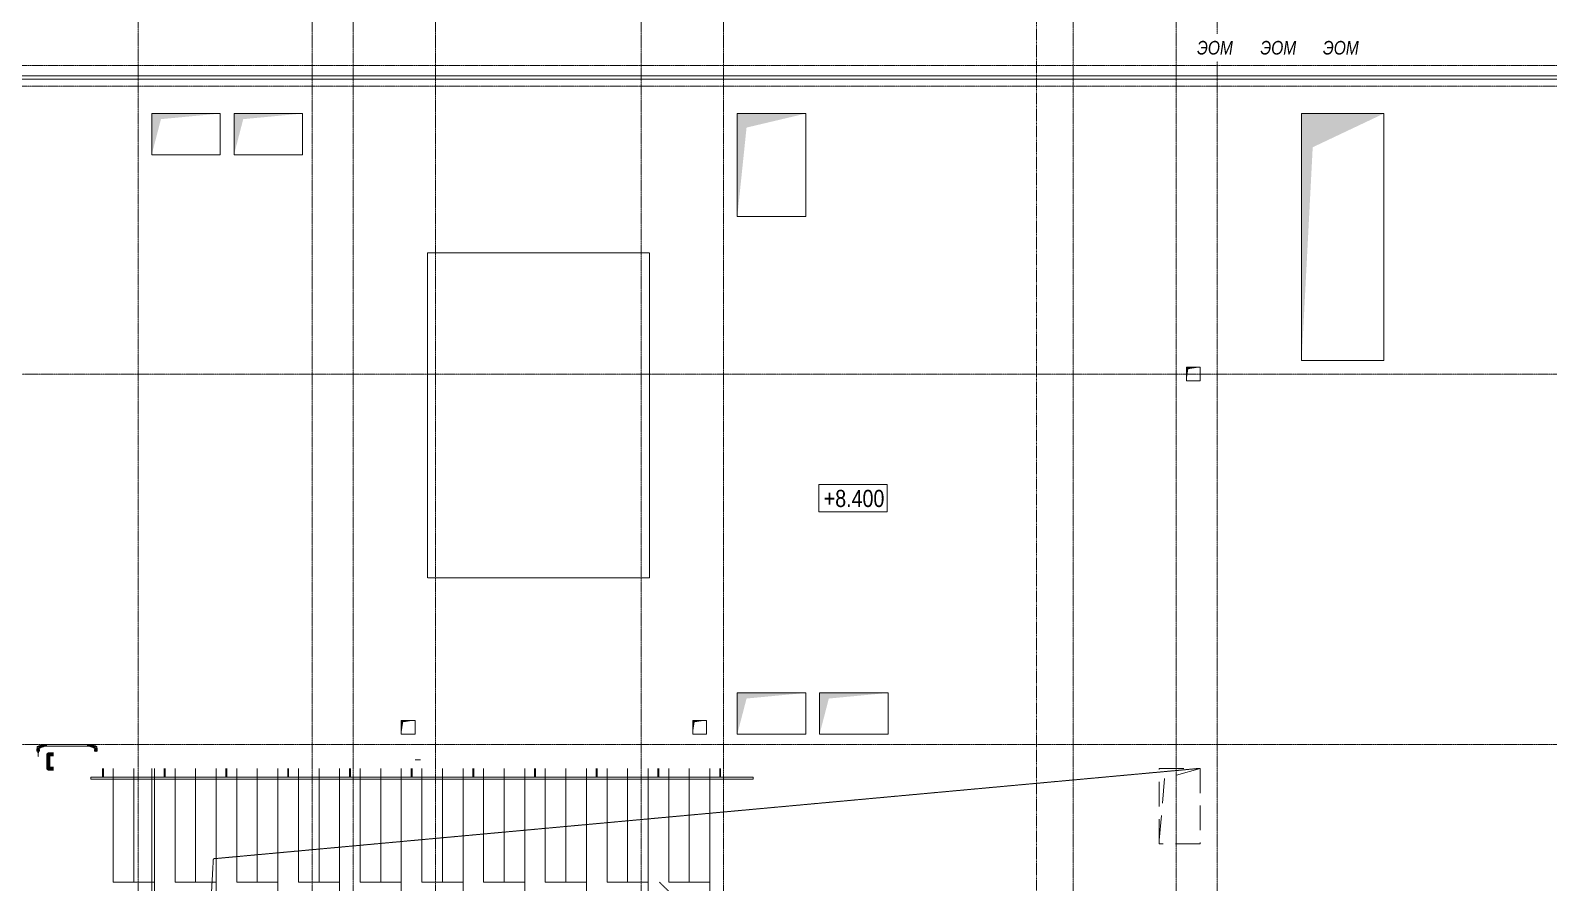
# Model space of a CAD drawing. Header units: millimetres. Extents: x -231292 to 573618, y -153144 to 564035.
# Drawn here: x -173385 to -151243, y 244078 to 256508 of the extents above; entities that cross this region are included whole.
import ezdxf
from ezdxf.enums import TextEntityAlignment as Align

# ---------------------------------------------------------------- set-up
doc = ezdxf.new("R2010")
doc.units = ezdxf.units.MM
for name, pattern in [('CENTER2', [28.575, 19.05, -3.175, 3.175, -3.175]), ('CENTERLINE', [30, 12, -1.5, 3, -1.5, 12]), ('DASHED', [19.05, 12.7, -6.35]), ('HIDDEN', [9.525, 6.35, -3.175])]:
    doc.linetypes.add(name, pattern=pattern)
doc.layers.get('0').update_dxf_attribs({"color": 250})
for name, color, linetype, lineweight in [('АР_Двери_внутренние_антипаника', 250, 'Continuous', 0), ('АР_Кровля_разуклонка', 250, 'Continuous', 9), ('АР_Мебель', 250, 'Continuous', 5), ('АР_Отметка', 7, 'Continuous', 13), ('АР_Разрезы марка', 250, 'Continuous', 13), ('АР_Стены ЖБ', 250, 'Continuous', 35), ('АР_Тонкая', 250, 'Continuous', 5), ('ВК_Шахты', 5, 'Continuous', 9), ('ДШ_КР', 130, 'Continuous', 35), ('КМ_Фахверки', 250, 'Continuous', 80), ('ЛК_Открытая', 250, 'Continuous', 5), ('ОВ_Классы', 250, 'Continuous', 0), ('ОВ_Шахты', 250, 'Continuous', 5), ('ОВ_Шахты_блок 4.1', 250, 'Continuous', 5), ('РД_Ограждения', 250, 'Continuous', 5), ('РД_Оси_100', 250, 'Continuous', 0), ('ЭОМ_отверстия', 250, 'Continuous', 5)]:
    doc.layers.add(name, color=color, linetype=linetype, lineweight=lineweight)
doc.styles.add('Arial_Narrow_08', font='ARIALN.TTF', dxfattribs={"width": 0.8})
doc.styles.add('ISOCPEUR_I_4', font='isocpeui.ttf', dxfattribs={"width": 0.9, "height": 350})
doc.styles.add('style1', font='ARIALN.TTF')

# ---------------------------------------------------------------- blocks, each defined once
blk = doc.blocks.new('СОШ_2200_АР_ОСИ_М100_28.05.24')
at = {"layer": 'РД_Оси_100', "linetype": 'CENTER2'}
for p, q in [((49960, -6155), (49960, 139938.679)), ((63600, -6155), (63600, 139938.679)), ((65100, -6155), (65100, 139938.679)), ((-5954.958, 96300), (119910, 96300)), ((-5954.958, 90900), (119910, 90900))]:
    blk.add_line(p, q, dxfattribs=at)
for points in [[(52500, 139938.679), (52500, -5755), (52358.276, -6155)], [(53100, 139938.679), (53100, -5755), (52949.266, -6155)], [(54300, 139938.679), (54300, -6155)], [(57300, 139938.679), (57300, -6155)], [(58500, 139938.679), (58500, -6155)], [(65700, -6155), (65700, 139938.679)], [(119910, 100950), (119410, 100800), (-5454.958, 100800), (-5954.958, 100950)], [(119910, 100350), (119410, 100500), (-5454.958, 100500), (-5954.958, 100350)]]:
    blk.add_lwpolyline(points, dxfattribs=at)
blk = doc.blocks.new('Отметка_план')
at = {"color": 7}
blk.add_lwpolyline([(0, 0), (10, 0), (10, 4), (0, 4)], close=True, dxfattribs=at)
at = {"style": 'Arial_Narrow_08', "width": 0.8}
blk.add_attdef('OTMG', text='', height=2.5, dxfattribs=at).set_placement((9.06, 0.7), align=Align.RIGHT)
blk = doc.blocks.new('otv')
at = {"linetype": 'Continuous'}
blk.add_lwpolyline([(0, -1), (0, 0), (1, 0), (1, -1)], close=True, dxfattribs=at)
blk.add_solid([(0, -1), (0, 0), (0.1346, -0.1366), (1, 0)], dxfattribs=at)
blk = doc.blocks.new('otv пунктир')
at = {"linetype": 'HIDDEN', "ltscale": 0.07}
blk.add_lwpolyline([(0, 0), (0, 1), (1, 1), (1, 0)], close=True, dxfattribs=at)
blk.add_lwpolyline([(0, 1), (0.135, 0.137), (1, 0)], dxfattribs=at)
blk = doc.blocks.new('Ф_пеноблок 200')
at = {"layer": 'КМ_Фахверки'}
blk.add_lwpolyline([(0, -75), (0, 0), (200, 0), (200, -75)], dxfattribs=at)
blk = doc.blocks.new('UUNEW01NEW00')
at = {"layer": 'АР_Двери_внутренние_антипаника', "color": 1, "linetype": 'Continuous'}
for p, q in [((-9, 0), (-14, -2)), ((-9, 19), (-8, 20)), ((-9, 19), (-9, 19)), ((-9, 19), (-9, 19)), ((-9, 19), (-9, 19)), ((-9, 19), (-9, 19)), ((-9, 19), (-9, 18)), ((-9, 18), (-8, 18)), ((-9, 1), (-9, 1)), ((-9, 1), (-9, 1)), ((-9, 1), (-9, 1)), ((-9, 1), (-9, 0)), ((-9, 1), (-9, 1)), ((-9, 1), (-9, 1)), ((-9, 1), (-9, 1)), ((-9, 1), (-9, 0)), ((-8, 1), (-9, 1)), ((-9, 1), (-9, 1)), ((-9, 0), (-9, 0)), ((-9, 0), (-9, 0)), ((-8, 20), (-8, 20)), ((-8, 20), (-7, 20)), ((-8, 18), (-8, 16)), ((-8, 18), (-8, 18)), ((-8, 18), (-8, 18)), ((-7, 18), (-8, 18)), ((-8, 18), (-8, 18)), ((-8, 16), (-8, 14)), ((-8, 14), (-8, 12)), ((-8, 12), (-8, 10)), ((-8, 10), (-8, 8)), ((-8, 8), (-8, 6)), ((-8, 6), (-8, 5)), ((-8, 5), (-8, 3)), ((-8, 3), (-7, 2)), ((-8, 1), (-8, 2)), ((-8, 1), (-8, 0)), ((-8, 0), (-8, 1)), ((-8, 1), (-8, 1)), ((-8, 0), (-8, 0)), ((-8, 0), (-8, 0)), ((-8, 0), (-8, 0)), ((-8, 0), (-7, 0)), ((-7, 0), (-8, 0)), ((-8, 0), (-8, 0)), ((-7, 24), (-7, 20)), ((-7, 20), (7, 20)), ((-7, 20), (-7, 18)), ((-7, 20), (-7, 20)), ((7, 18), (-7, 18)), ((-7, 18), (-7, 18)), ((-7, 18), (-7, 18)), ((-7, 18), (-7, 18)), ((-7, 18), (-7, 18)), ((-7, 2), (-7, 0)), ((-7, 0), (7, 0)), ((-7, 0), (7, 0)), ((-3, 16), (-5, 16)), ((-5, 16), (-4, 15)), ((-3, 16), (-5, 16)), ((-5, 16), (-5, 16)), ((-3, 15), (-4, 16)), ((-4, 16), (-3, 15)), ((-3, 15), (-4, 15)), ((-3, 15), (-4, 15)), ((-3, 15), (-4, 15)), ((-4, 15), (-4, 14)), ((-4, 15), (-4, 15)), ((-4, 15), (-3, 15)), ((-4, 14), (-3, 14)), ((-2, 16), (-3, 16)), ((-2, 16), (-3, 16)), ((-3, 15), (-2, 15)), ((-3, 15), (-3, 15)), ((-3, 14), (-3, 15)), ((-3, 15), (-3, 15)), ((-3, 15), (-3, 15)), ((-3, 15), (-3, 15)), ((-3, 15), (-3, 15)), ((-3, 15), (-3, 15)), ((-3, 14), (-3, 15)), ((-3, 15), (-3, 15)), ((-3, 15), (-3, 15)), ((-3, 15), (-3, 15)), ((-3, 15), (-3, 15)), ((-3, 15), (-3, 15)), ((-3, 15), (-3, 15)), ((-3, 15), (-3, 15)), ((-3, 14), (-3, 14)), ((-3, 14), (-3, 14)), ((-3, 14), (-3, 14)), ((-3, 14), (-3, 14)), ((-3, 14), (-3, 14)), ((-3, 14), (-3, 14)), ((-3, 14), (-3, 14)), ((-3, 14), (-3, 14)), ((-3, 14), (-3, 14)), ((-3, 14), (-3, 14)), ((-3, 14), (-3, 14)), ((-3, 14), (-3, 14)), ((-3, 14), (-3, 14)), ((-3, 14), (-3, 14)), ((-3, 14), (-3, 14)), ((-3, 14), (-3, 14)), ((-3, 14), (-3, 14)), ((-3, 14), (-3, 14)), ((-3, 14), (-3, 14)), ((-3, 14), (-3, 14)), ((-3, 14), (-3, 14)), ((-3, 14), (-3, 14)), ((-3, 14), (-3, 14)), ((-3, 14), (-3, 14)), ((-3, 14), (-3, 14)), ((-3, 14), (-3, 14)), ((-3, 14), (-3, 14)), ((-3, 14), (-3, 14)), ((-3, 14), (-3, 14)), ((-3, 14), (-3, 14)), ((-3, 14), (-3, 14)), ((-3, 14), (-3, 14)), ((-3, 14), (-3, 14)), ((-3, 14), (-3, 14)), ((-3, 14), (-3, 14)), ((-3, 14), (-3, 14)), ((-3, 14), (-3, 14)), ((-3, 14), (-3, 14)), ((-3, 14), (-3, 14)), ((-3, 14), (-3, 14)), ((-3, 14), (-3, 14)), ((-3, 14), (-3, 14)), ((-3, 14), (-3, 14)), ((-3, 14), (-3, 14)), ((-3, 14), (-3, 14)), ((-3, 14), (-3, 14)), ((-3, 14), (-3, 14)), ((-3, 14), (-3, 14)), ((-1, 15), (-2, 16)), ((-1, 16), (-2, 16)), ((-2, 15), (-1, 15)), ((-2, 15), (-2, 15)), ((-2, 15), (-2, 15)), ((-2, 15), (-2, 15)), ((-2, 15), (-2, 15)), ((-2, 15), (-2, 15)), ((-2, 15), (-2, 14)), ((-1, 15), (-2, 15)), ((-2, 15), (-2, 15)), ((-2, 15), (-2, 15)), ((-2, 15), (-2, 15)), ((-2, 15), (-2, 15)), ((-2, 15), (-2, 15)), ((-2, 15), (-2, 15)), ((-2, 15), (-2, 15)), ((-2, 15), (-2, 14)), ((-2, 15), (-2, 15)), ((-1, 15), (-2, 15)), ((-2, 14), (-2, 14)), ((-2, 14), (-2, 14)), ((-2, 14), (-2, 14)), ((-2, 14), (-2, 14)), ((-2, 14), (-2, 14)), ((-2, 14), (-2, 14)), ((-2, 14), (-2, 14)), ((-2, 14), (-2, 14)), ((-2, 14), (-2, 14)), ((-2, 14), (-2, 14)), ((-2, 14), (-2, 14)), ((-2, 14), (-2, 14)), ((-2, 14), (-2, 14)), ((-2, 14), (-2, 14)), ((-2, 14), (-1, 14)), ((-2, 14), (-2, 14)), ((-2, 14), (-2, 14)), ((-2, 14), (-2, 14)), ((-2, 14), (-2, 14)), ((-2, 14), (-2, 14)), ((-2, 14), (-2, 14)), ((-2, 14), (-2, 14)), ((-2, 14), (-2, 14)), ((-2, 14), (-2, 14)), ((-2, 14), (-2, 14)), ((-2, 14), (-2, 14)), ((-2, 14), (-1, 14)), ((-2, 14), (-2, 14)), ((-2, 14), (-2, 14)), ((-2, 14), (-2, 14)), ((-2, 14), (-2, 14)), ((-2, 14), (-2, 14)), ((-2, 14), (-2, 14)), ((-2, 14), (-2, 14)), ((-2, 14), (-2, 14)), ((-2, 14), (-2, 14)), ((-2, 14), (-2, 14)), ((-2, 14), (-2, 14)), ((-2, 14), (-2, 14)), ((-2, 14), (-2, 14)), ((-2, 14), (-2, 14)), ((-2, 14), (-2, 14)), ((-2, 14), (-2, 14)), ((-1, 14), (-2, 14)), ((-2, 14), (-2, 14)), ((-2, 14), (-2, 14)), ((-2, 14), (-2, 14)), ((-2, 14), (-2, 14)), ((-2, 14), (-2, 14)), ((-2, 14), (-1, 14)), ((-2, 14), (-2, 14)), ((-2, 14), (-2, 14)), ((-2, 14), (-2, 14)), ((-2, 14), (-2, 14)), ((-2, 14), (-2, 14)), ((-2, 14), (-2, 14)), ((-2, 14), (-2, 14)), ((-2, 14), (-2, 14)), ((-2, 14), (-2, 14)), ((-2, 14), (-2, 14)), ((-1, 16), (-1, 15)), ((0, 16), (-1, 15)), ((-1, 15), (0, 16)), ((0, 16), (-1, 16)), ((0, 15), (-1, 15)), ((0, 15), (-1, 15)), ((-1, 14), (-1, 15)), ((-1, 15), (-1, 15)), ((-1, 15), (-1, 15)), ((-1, 15), (-1, 15)), ((-1, 15), (-1, 15)), ((-1, 15), (-1, 14)), ((-1, 14), (-1, 15)), ((-1, 15), (-1, 15)), ((-1, 15), (-1, 15)), ((-1, 15), (-1, 15)), ((-1, 15), (-1, 15)), ((-1, 15), (-1, 15)), ((-1, 15), (-1, 15)), ((-1, 14), (-1, 14)), ((-1, 14), (-1, 14)), ((-1, 14), (-1, 14)), ((-1, 14), (-1, 14)), ((-1, 14), (-1, 14)), ((-1, 14), (-1, 14)), ((-1, 14), (-1, 14)), ((-1, 14), (-1, 14)), ((-1, 14), (-1, 14)), ((-1, 14), (-1, 14)), ((-1, 14), (-1, 14)), ((-1, 14), (-1, 14)), ((-1, 14), (-1, 14)), ((-1, 14), (-1, 14)), ((-1, 14), (-1, 14)), ((-1, 14), (-1, 14)), ((-1, 14), (-1, 14)), ((-1, 14), (-1, 14)), ((-1, 14), (-1, 14)), ((-1, 14), (-1, 14)), ((-1, 14), (-1, 14)), ((-1, 14), (-1, 14)), ((-1, 14), (-1, 14)), ((-1, 14), (-1, 14)), ((-1, 14), (-1, 14)), ((-1, 14), (-1, 14)), ((-1, 14), (-1, 14)), ((-1, 14), (-1, 14)), ((-1, 14), (-1, 14)), ((-1, 14), (-1, 14)), ((-1, 14), (0, 14)), ((-1, 14), (-1, 14)), ((0, 16), (1, 15)), ((1, 15), (0, 16)), ((0, 16), (0, 16)), ((1, 16), (0, 16)), ((0, 15), (0, 15)), ((0, 14), (0, 15)), ((0, 15), (0, 15)), ((0, 15), (0, 15)), ((0, 15), (0, 15)), ((0, 15), (0, 15)), ((0, 14), (0, 15)), ((0, 15), (0, 15)), ((0, 15), (0, 15)), ((0, 15), (0, 15)), ((0, 15), (0, 15)), ((0, 15), (0, 15)), ((0, 15), (0, 15)), ((0, 15), (0, 15)), ((0, 14), (0, 14)), ((0, 14), (0, 14)), ((0, 14), (0, 14)), ((0, 14), (0, 14)), ((0, 14), (0, 14)), ((0, 14), (0, 14)), ((0, 14), (0, 14)), ((0, 14), (0, 14)), ((0, 14), (0, 14)), ((0, 14), (0, 14)), ((0, 14), (0, 14)), ((0, 14), (0, 14)), ((0, 14), (0, 14)), ((0, 14), (0, 14)), ((0, 14), (0, 14)), ((0, 14), (0, 14)), ((0, 14), (0, 14)), ((0, 14), (0, 14)), ((0, 14), (0, 14)), ((0, 14), (0, 14)), ((0, 14), (0, 14)), ((0, 14), (0, 14)), ((0, 14), (0, 14)), ((0, 14), (0, 14)), ((0, 14), (0, 14)), ((0, 14), (0, 14)), ((0, 14), (0, 14)), ((0, 14), (0, 14)), ((0, 14), (0, 14)), ((0, 14), (0, 14)), ((0, 14), (0, 14)), ((0, 14), (0, 14)), ((0, 14), (0, 14)), ((0, 14), (0, 14)), ((0, 14), (0, 14)), ((0, 14), (0, 14)), ((0, 14), (0, 14)), ((0, 14), (0, 14)), ((0, 14), (0, 14)), ((0, 14), (0, 14)), ((0, 14), (0, 14)), ((0, 14), (0, 14)), ((0, 14), (0, 14)), ((0, 14), (0, 14)), ((0, 14), (0, 14)), ((0, 14), (0, 14)), ((0, 14), (0, 14)), ((0, 14), (0, 14)), ((1, 16), (1, 15)), ((2, 16), (1, 15)), ((2, 16), (1, 16)), ((1, 15), (2, 15)), ((1, 15), (1, 15)), ((1, 15), (1, 15)), ((2, 14), (1, 15)), ((1, 15), (1, 15)), ((1, 15), (1, 14)), ((1, 15), (1, 15)), ((2, 14), (1, 15)), ((1, 14), (1, 14)), ((1, 14), (1, 14)), ((1, 14), (1, 14)), ((1, 14), (1, 14)), ((1, 14), (2, 14)), ((3, 16), (2, 16)), ((3, 16), (2, 16)), ((2, 15), (3, 15)), ((2, 15), (2, 14)), ((3, 15), (2, 15)), ((2, 15), (2, 15)), ((2, 15), (2, 14)), ((3, 15), (2, 15)), ((2, 14), (2, 14)), ((2, 14), (2, 14)), ((2, 14), (2, 14)), ((2, 14), (2, 14)), ((2, 14), (2, 14)), ((2, 14), (3, 14)), ((2, 14), (2, 14)), ((2, 14), (2, 14)), ((3, 15), (4, 16)), ((4, 16), (3, 15)), ((5, 16), (3, 16)), ((5, 16), (3, 16)), ((4, 15), (3, 15)), ((3, 14), (3, 15)), ((3, 15), (3, 15)), ((3, 15), (3, 14)), ((4, 15), (3, 15)), ((3, 15), (3, 15)), ((3, 15), (3, 15)), ((3, 15), (4, 15)), ((3, 15), (3, 14)), ((4, 15), (3, 15)), ((3, 14), (4, 14)), ((3, 14), (3, 14)), ((3, 14), (3, 14)), ((3, 14), (4, 14)), ((4, 14), (3, 14)), ((3, 14), (4, 14)), ((3, 14), (3, 14)), ((3, 14), (3, 14)), ((4, 15), (5, 16)), ((4, 14), (4, 15)), ((4, 15), (4, 15)), ((4, 14), (4, 15)), ((4, 14), (4, 14)), ((4, 14), (4, 14)), ((4, 14), (4, 14)), ((4, 14), (4, 14)), ((5, 16), (5, 16)), ((7, 20), (7, 24)), ((7, 20), (7, 18)), ((7, 20), (7, 20)), ((7, 20), (8, 20)), ((8, 18), (7, 18)), ((7, 18), (7, 18)), ((7, 18), (7, 18)), ((7, 18), (7, 18)), ((7, 0), (8, 2)), ((7, -9), (7, 0)), ((8, 0), (7, 0)), ((8, 20), (8, 20)), ((8, 20), (9, 19)), ((8, 16), (8, 18)), ((8, 18), (8, 18)), ((8, 18), (8, 18)), ((8, 18), (9, 18)), ((8, 18), (8, 18)), ((8, 14), (8, 16)), ((8, 12), (8, 14)), ((8, 10), (8, 12)), ((8, 8), (8, 10)), ((8, 6), (8, 8)), ((8, 4), (8, 6)), ((8, 2), (8, 4)), ((8, 1), (8, 1)), ((8, 1), (8, 0)), ((8, 0), (8, 0)), ((9, 19), (9, 19)), ((9, 19), (9, 19)), ((9, 18), (9, 19)), ((9, 19), (9, 19)), ((9, 19), (9, 19)), ((-52, -12), (-52, -20)), ((-52, -20), (-52, -25)), ((-52, -25), (-48, -25)), ((-48, -12), (-48, -20)), ((-48, -12), (-48, -12)), ((-48, -20), (-46, -20)), ((-46, -20), (-48, -20)), ((-48, -20), (-48, -25)), ((-46, -20), (-44, -19)), ((-44, -20), (-46, -20)), ((-43, -11), (-45, -12)), ((-44, -19), (-43, -18)), ((-43, -20), (-44, -20)), ((-42, -11), (-43, -11)), ((-43, -18), (-41, -18)), ((-41, -20), (-43, -20)), ((-39, -11), (-42, -11)), ((-41, -18), (-39, -17)), ((-38, -19), (-41, -20)), ((-37, -10), (-39, -11)), ((-39, -17), (-36, -16)), ((-35, -19), (-38, -19)), ((-34, -9), (-37, -10)), ((-36, -16), (-34, -15)), ((-32, -18), (-35, -19)), ((-31, -8), (-34, -9)), ((-34, -15), (-30, -13)), ((-29, -17), (-32, -18)), ((-27, -6), (-31, -8)), ((-30, -13), (-27, -12)), ((-25, -15), (-29, -17)), ((-23, -5), (-27, -6)), ((-27, -12), (-23, -11)), ((-21, -14), (-25, -15)), ((-19, -3), (-23, -5)), ((-23, -11), (-19, -10)), ((-17, -12), (-21, -14)), ((-14, -2), (-19, -3)), ((-19, -10), (-14, -8)), ((-13, -11), (-17, -12)), ((-14, -8), (-9, -7)), ((-8, -9), (-13, -11)), ((-9, -4), (-9, 0)), ((-9, -7), (-9, -4)), ((-9, -7), (-9, -7)), ((-9, -8), (-9, -7)), ((-9, -7), (-9, -7)), ((-9, -7), (-9, -7)), ((-9, -7), (-9, -7)), ((-9, -7), (-8, -7)), ((-8, -9), (-9, -8)), ((-8, 0), (-8, -1)), ((-8, -1), (-8, -1)), ((-8, -1), (-8, -1)), ((-8, -1), (-8, -1)), ((-8, -1), (-8, -2)), ((-8, -2), (-8, -1)), ((-8, -1), (-8, -1)), ((-8, -8), (-8, -7)), ((-8, -7), (-8, -7)), ((-7, -7), (-8, -7)), ((-8, -7), (-8, -7)), ((-8, -7), (-8, -7)), ((-8, -7), (-8, -7)), ((-8, -7), (-8, -7)), ((-8, -7), (-8, -7)), ((-8, -7), (-8, -7)), ((-8, -7), (-8, -7)), ((-8, -7), (-8, -7)), ((-8, -7), (-8, -7)), ((-7, -8), (-8, -8)), ((-8, -9), (-8, -9)), ((-7, -9), (-8, -9)), ((-7, 0), (-7, -2)), ((-7, -2), (-7, -3)), ((-7, -3), (-7, -5)), ((-7, -5), (-7, -6)), ((-7, -6), (-7, -7)), ((-7, -7), (-7, -7)), ((-7, -7), (-7, -7)), ((-7, -7), (-7, -8)), ((-7, -8), (6, -11)), ((-7, -8), (-7, -8)), ((-7, -8), (-7, -9)), ((-7, -8), (-7, -8)), ((-7, -8), (-7, -8)), ((-7, -8), (-7, -8)), ((-7, -8), (-7, -8)), ((-7, -8), (-7, -8)), ((-7, -8), (-7, -8)), ((-7, -8), (-7, -8)), ((-7, -8), (-7, -8)), ((-7, -8), (-7, -8)), ((-7, -8), (-7, -8)), ((-7, -8), (-7, -8)), ((-7, -8), (-7, -8)), ((-7, -8), (-7, -8)), ((-7, -8), (-7, -8)), ((-7, -8), (-7, -8)), ((-7, -8), (-7, -8)), ((-7, -8), (-7, -8)), ((-7, -8), (-7, -8)), ((-7, -9), (-7, -9)), ((6, -11), (6, -10)), ((6, -11), (6, -10)), ((6, -10), (7, -10)), ((6, -11), (6, -11)), ((6, -11), (6, -11)), ((7, -9), (7, -9)), ((7, -9), (7, -9)), ((7, -9), (8, -9)), ((7, -10), (7, -9)), ((8, 0), (8, 0))]:
    blk.add_line(p, q, dxfattribs=at)
at = {"layer": 'АР_Двери_внутренние_антипаника', "color": 40, "linetype": 'Continuous'}
for p, q in [((-9, 1), (-13, 0)), ((-9, 24), (9, 24)), ((-9, 19), (-9, 24)), ((-9, 18), (-9, 19)), ((-9, 17), (-9, 18)), ((-8, 2), (-9, 17)), ((-8, 2), (-9, 1)), ((8, 0), (8, -4)), ((9, 24), (9, 19)), ((-53, -19), (-53, -12)), ((-53, -25), (-53, -19)), ((-48, -12), (-52, -12)), ((-52, -25), (-48, -25)), ((-48, -12), (-46, -12)), ((-48, -25), (-45, -25)), ((-45, -12), (-46, -12)), ((-44, -12), (-45, -12)), ((-45, -25), (-44, -25)), ((-42, -11), (-44, -12)), ((-44, -25), (-44, -25)), ((-44, -25), (-43, -25)), ((-43, -25), (-42, -25)), ((-40, -10), (-42, -11)), ((-42, -25), (-42, -25)), ((-42, -25), (-41, -25)), ((-41, -25), (-39, -24)), ((-38, -10), (-40, -10)), ((-39, -24), (-38, -24)), ((-36, -9), (-38, -10)), ((-38, -24), (-36, -24)), ((-34, -8), (-36, -9)), ((-36, -24), (-35, -23)), ((-35, -23), (-34, -23)), ((-32, -7), (-34, -8)), ((-34, -23), (-33, -23)), ((-33, -23), (-32, -22)), ((-30, -7), (-32, -7)), ((-32, -22), (-30, -22)), ((-28, -6), (-30, -7)), ((-30, -22), (-28, -21)), ((-26, -5), (-28, -6)), ((-28, -21), (-26, -21)), ((-23, -4), (-26, -5)), ((-26, -21), (-23, -20)), ((-20, -3), (-23, -4)), ((-23, -20), (-20, -19)), ((-17, -1), (-20, -3)), ((-20, -19), (-18, -18)), ((-18, -18), (-15, -17)), ((-13, 0), (-17, -1)), ((-15, -17), (-12, -16)), ((-12, -16), (-8, -15)), ((-8, -15), (-4, -14)), ((-4, -14), (0, -13)), ((0, -13), (5, -11)), ((5, -11), (6, -11)), ((6, -10), (7, -10)), ((6, -11), (6, -10)), ((7, -10), (8, -9)), ((8, -4), (8, -9)), ((8, -9), (8, -9)), ((8, -9), (8, -9))]:
    blk.add_line(p, q, dxfattribs=at)
at = {"layer": 'АР_Двери_внутренние_антипаника', "color": 1, "linetype": 'CENTERLINE'}
blk.add_line((0, 4), (0, 26), dxfattribs=at)
at = {"layer": 'АР_Двери_внутренние_антипаника', "color": 1, "linetype": 'HIDDEN'}
for p, q in [((-60, -14), (-53, -14)), ((-60, -14), (-60, -23)), ((-60, -23), (-53, -23)), ((-54, -18), (-54, -14)), ((-54, -14), (-53, -14)), ((-54, -18), (-53, -18))]:
    blk.add_line(p, q, dxfattribs=at)
at = {"layer": 'АР_Двери_внутренние_антипаника', "color": 1, "linetype": 'Continuous'}
blk.add_arc((491, 29), 500, 183.3082, 184.1216, dxfattribs=at)
at = {"layer": 'АР_Двери_внутренние_антипаника', "color": 40, "linetype": 'Continuous'}
for centre, radius, start, end in [((-491, 28), 500, 356.9219, 359.0377), ((-52, -12), 0.5, 90, 180), ((-52, -25), 0.5, 180, 270)]:
    blk.add_arc(centre, radius, start, end, dxfattribs=at)
at = {"layer": 'АР_Двери_внутренние_антипаника', "color": 1, "linetype": 'Continuous'}
blk.add_point((0, 0), dxfattribs=at)
blk = doc.blocks.new('66NEW00')
at = {"layer": 'АР_Двери_внутренние_антипаника', "color": 40, "linetype": 'Continuous'}
for p, q in [((9, 0), (-9, 0)), ((-9, 0), (-9, -5)), ((9, -5), (9, 0)), ((-8, -23), (-8, -28)), ((-8, -28), (-8, -33)), ((-8, -33), (-8, -33)), ((-7, -34), (-8, -33)), ((-8, -33), (-8, -33)), ((-6, -34), (-7, -34)), ((-6, -35), (-6, -34)), ((-5, -35), (-6, -35)), ((0, -37), (-5, -35)), ((4, -38), (0, -37)), ((8, -39), (4, -38)), ((8, -22), (9, -7)), ((8, -22), (9, -23)), ((12, -40), (8, -39)), ((9, -6), (9, -5)), ((9, -7), (9, -6)), ((9, -23), (13, -24)), ((15, -41), (12, -40)), ((13, -24), (17, -25)), ((18, -42), (15, -41)), ((17, -25), (20, -27)), ((20, -43), (18, -42)), ((20, -27), (23, -28)), ((23, -44), (20, -43)), ((23, -28), (26, -29)), ((26, -45), (23, -44)), ((26, -29), (28, -30)), ((28, -45), (26, -45)), ((28, -30), (30, -31)), ((30, -46), (28, -45)), ((30, -31), (32, -31)), ((32, -46), (30, -46)), ((32, -31), (34, -32)), ((33, -47), (32, -46)), ((34, -47), (33, -47)), ((34, -32), (36, -33)), ((35, -47), (34, -47)), ((36, -48), (35, -47)), ((36, -33), (38, -34)), ((38, -48), (36, -48)), ((38, -34), (40, -34)), ((39, -48), (38, -48)), ((41, -49), (39, -48)), ((40, -34), (42, -35)), ((42, -49), (41, -49)), ((42, -35), (44, -36)), ((43, -49), (42, -49)), ((42, -49), (42, -49)), ((44, -49), (43, -49)), ((44, -36), (45, -36)), ((45, -49), (44, -49)), ((44, -49), (44, -49)), ((45, -36), (46, -36)), ((48, -49), (45, -49)), ((48, -36), (46, -36)), ((48, -36), (52, -36)), ((52, -49), (48, -49)), ((53, -43), (53, -36)), ((53, -49), (53, -43))]:
    blk.add_line(p, q, dxfattribs=at)
at = {"layer": 'АР_Двери_внутренние_антипаника', "color": 1, "linetype": 'Continuous'}
for p, q in [((-7, -4), (-7, 0)), ((7, 0), (7, -4)), ((-8, -4), (-9, -4)), ((-9, -4), (-9, -5)), ((-9, -5), (-9, -5)), ((-9, -6), (-9, -5)), ((-9, -5), (-9, -5)), ((-9, -5), (-9, -5)), ((-8, -6), (-9, -6)), ((-7, -4), (-8, -4)), ((-8, -4), (-8, -4)), ((-8, -8), (-8, -6)), ((-8, -6), (-8, -6)), ((-8, -6), (-8, -6)), ((-8, -6), (-8, -6)), ((-8, -6), (-7, -6)), ((-8, -10), (-8, -8)), ((-8, -12), (-8, -10)), ((-8, -14), (-8, -12)), ((-8, -16), (-8, -14)), ((-8, -18), (-8, -16)), ((-8, -20), (-8, -18)), ((-8, -22), (-8, -20)), ((-7, -24), (-8, -22)), ((-8, -23), (-8, -23)), ((-8, -23), (-8, -24)), ((-8, -24), (-8, -24)), ((-8, -24), (-7, -24)), ((-8, -24), (-8, -24)), ((-7, -33), (-8, -33)), ((7, -4), (-7, -4)), ((-7, -4), (-7, -6)), ((-7, -4), (-7, -4)), ((-7, -6), (7, -6)), ((-7, -6), (-7, -6)), ((-7, -6), (-7, -6)), ((-7, -6), (-7, -6)), ((7, -24), (-7, -24)), ((7, -24), (-7, -24)), ((-7, -33), (-7, -24)), ((-7, -33), (-7, -33)), ((-7, -33), (-7, -33)), ((-7, -34), (-7, -33)), ((-6, -34), (-7, -34)), ((7, -32), (-6, -35)), ((-6, -35), (-6, -34)), ((-6, -34), (-6, -34)), ((-6, -35), (-6, -34)), ((-6, -35), (-6, -35)), ((7, -4), (7, -6)), ((8, -4), (7, -4)), ((7, -4), (7, -4)), ((7, -6), (7, -6)), ((7, -6), (7, -6)), ((7, -6), (7, -6)), ((7, -6), (7, -6)), ((7, -6), (8, -6)), ((8, -21), (7, -22)), ((7, -22), (7, -24)), ((7, -24), (7, -26)), ((8, -24), (7, -24)), ((7, -24), (8, -24)), ((7, -26), (7, -27)), ((7, -27), (7, -29)), ((7, -29), (7, -30)), ((7, -30), (7, -31)), ((7, -31), (7, -31)), ((7, -31), (8, -31)), ((7, -31), (7, -31)), ((7, -31), (7, -32)), ((7, -32), (7, -32)), ((7, -32), (8, -32)), ((7, -32), (7, -33)), ((7, -32), (7, -32)), ((7, -32), (7, -32)), ((7, -32), (7, -32)), ((7, -32), (7, -32)), ((7, -32), (7, -32)), ((7, -32), (7, -32)), ((7, -32), (7, -32)), ((7, -32), (7, -32)), ((7, -32), (7, -32)), ((7, -32), (7, -32)), ((7, -32), (7, -32)), ((7, -32), (7, -32)), ((7, -32), (7, -32)), ((7, -32), (7, -32)), ((7, -32), (7, -32)), ((7, -32), (7, -32)), ((7, -32), (7, -32)), ((7, -32), (7, -32)), ((7, -33), (7, -33)), ((7, -33), (8, -33)), ((9, -4), (8, -4)), ((8, -4), (8, -4)), ((8, -6), (8, -8)), ((9, -6), (8, -6)), ((8, -6), (8, -6)), ((8, -6), (8, -6)), ((8, -6), (8, -6)), ((8, -8), (8, -10)), ((8, -10), (8, -12)), ((8, -12), (8, -14)), ((8, -14), (8, -16)), ((8, -16), (8, -18)), ((8, -18), (8, -19)), ((8, -19), (8, -21)), ((8, -23), (8, -22)), ((8, -23), (9, -23)), ((8, -23), (8, -24)), ((8, -24), (8, -23)), ((8, -23), (8, -23)), ((8, -24), (8, -24)), ((8, -24), (8, -25)), ((8, -24), (8, -24)), ((8, -24), (8, -24)), ((8, -24), (8, -24)), ((8, -25), (8, -25)), ((8, -25), (8, -25)), ((8, -25), (8, -25)), ((8, -25), (8, -25)), ((8, -25), (8, -25)), ((8, -25), (8, -25)), ((8, -32), (8, -31)), ((8, -31), (8, -31)), ((8, -31), (8, -31)), ((8, -31), (8, -31)), ((9, -31), (8, -31)), ((8, -31), (8, -31)), ((8, -31), (8, -31)), ((8, -31), (8, -31)), ((8, -31), (8, -31)), ((8, -31), (8, -31)), ((8, -31), (8, -31)), ((8, -31), (8, -31)), ((8, -33), (9, -32)), ((8, -33), (13, -35)), ((8, -33), (8, -33)), ((9, -5), (9, -4)), ((9, -5), (9, -5)), ((9, -5), (9, -5)), ((9, -5), (9, -5)), ((9, -5), (9, -6)), ((9, -23), (9, -23)), ((9, -23), (9, -23)), ((9, -23), (9, -23)), ((9, -23), (9, -24)), ((9, -23), (9, -23)), ((9, -23), (9, -23)), ((9, -23), (9, -23)), ((9, -23), (9, -24)), ((9, -23), (9, -23)), ((9, -24), (14, -26)), ((9, -28), (9, -24)), ((9, -24), (9, -24)), ((9, -24), (9, -24)), ((9, -31), (9, -28)), ((14, -32), (9, -31)), ((9, -31), (9, -31)), ((9, -32), (9, -31)), ((9, -31), (9, -31)), ((9, -31), (9, -31)), ((9, -31), (9, -31)), ((13, -35), (17, -36)), ((14, -26), (19, -27)), ((19, -34), (14, -32)), ((17, -36), (21, -38)), ((19, -27), (23, -29)), ((23, -35), (19, -34)), ((21, -38), (25, -39)), ((23, -29), (27, -30)), ((27, -36), (23, -35)), ((25, -39), (29, -41)), ((27, -30), (31, -32)), ((30, -37), (27, -36)), ((29, -41), (32, -42)), ((34, -39), (30, -37)), ((31, -32), (34, -33)), ((32, -42), (35, -42)), ((34, -33), (37, -34)), ((36, -40), (34, -39)), ((35, -42), (38, -43)), ((39, -41), (36, -40)), ((37, -34), (39, -35)), ((38, -43), (41, -44)), ((39, -35), (42, -35)), ((41, -42), (39, -41)), ((43, -42), (41, -42)), ((41, -44), (43, -44)), ((42, -35), (43, -35)), ((43, -35), (45, -36)), ((44, -43), (43, -42)), ((43, -44), (44, -44)), ((46, -44), (44, -43)), ((44, -44), (46, -44)), ((48, -44), (46, -44)), ((46, -44), (48, -44)), ((48, -36), (48, -44)), ((48, -36), (48, -36)), ((48, -44), (48, -49)), ((52, -49), (48, -49)), ((52, -36), (52, -44)), ((52, -44), (52, -49))]:
    blk.add_line(p, q, dxfattribs=at)
at = {"layer": 'АР_Двери_внутренние_антипаника', "color": 1, "linetype": 'CENTERLINE'}
blk.add_line((0, -20), (0, 2), dxfattribs=at)
at = {"layer": 'АР_Двери_внутренние_антипаника', "color": 1, "linetype": 'HIDDEN'}
for p, q in [((60, -38), (53, -38)), ((54, -38), (53, -38)), ((54, -42), (53, -42)), ((60, -47), (53, -47)), ((54, -42), (54, -38)), ((60, -38), (60, -47))]:
    blk.add_line(p, q, dxfattribs=at)
at = {"layer": 'АР_Двери_внутренние_антипаника', "color": 40, "linetype": 'Continuous'}
for centre, radius, start, end in [((491, 4), 500, 180.9623, 183.0781), ((52, -36), 0.5, 0, 90), ((52, -49), 0.5, 270, 0)]:
    blk.add_arc(centre, radius, start, end, dxfattribs=at)
at = {"layer": 'АР_Двери_внутренние_антипаника', "color": 1, "linetype": 'Continuous'}
blk.add_arc((-491, 5), 500, 355.8784, 356.6918, dxfattribs=at)
blk.add_point((0, 0), dxfattribs=at)
blk = doc.blocks.new('*U779')
at = {"layer": 'АР_Двери_внутренние_антипаника', "color": 1, "linetype": 'HIDDEN'}
for p, q in [((4, 8), (-4, 8)), ((-4, 0), (-4, 8)), ((4, 0), (4, 8))]:
    blk.add_line(p, q, dxfattribs=at)
at = {"layer": 'АР_Двери_внутренние_антипаника', "color": 40, "linetype": 'Continuous'}
for p, q in [((-4, 0), (-4, -22)), ((4, 0), (4, -22)), ((736, 97), (106, 97)), ((736, 73), (106, 73))]:
    blk.add_line(p, q, dxfattribs=at)
at = {"layer": 'АР_Двери_внутренние_антипаника', "color": 1, "linetype": 'Continuous'}
for p, q in [((-1, -22), (-4, 0)), ((4, 0), (1, -22))]:
    blk.add_line(p, q, dxfattribs=at)
at = {"layer": 'АР_Двери_внутренние_антипаника', "color": 1, "linetype": 'CENTERLINE'}
blk.add_line((0, -4), (0, -80), dxfattribs=at)
at = {"layer": 'АР_Двери_внутренние_антипаника', "xscale": 2, "yscale": 2, "zscale": 2, "rotation": 180}
for name, p in [('UUNEW01NEW00', (0, 48)), ('66NEW00', (842, 0))]:
    blk.add_blockref(name, p, dxfattribs=at)

msp = doc.modelspace()

# ---------------------------------------------------------------- linework, layer by layer
at = {"layer": 'АР_Кровля_разуклонка', "linetype": 'HIDDEN', "lineweight": 0}
msp.add_lwpolyline([(-167594.956, 253265.168), (-164354.956, 253265.168), (-164354.956, 248525.168), (-167594.956, 248525.168)], close=True, dxfattribs=at)
at = {"layer": 'АР_Мебель'}
msp.add_line((-163474.956, 229795.168), (-163474.956, 244295.167), dxfattribs=at)
at = {"layer": 'АР_Разрезы марка', "linetype": 'DASHED', "lineweight": 0}
msp.add_lwpolyline([(-160104.636, 153601.967), (-160104.636, 221653.666), (-158709.843, 221653.666), (-158709.843, 258796.154), (-166117.488, 258796.154), (-166117.488, 289012.97)], dxfattribs=at)
at = {"layer": 'АР_Стены ЖБ', "linetype": 'HIDDEN', "lineweight": 0}
msp.add_lwpolyline([(-171614.955, 233845.168), (-171614.956, 228295.168), (-170716.091, 244426.438), (-156324.959, 245745.167)], dxfattribs=at)
at = {"layer": 'АР_Стены ЖБ', "lineweight": 9}
msp.add_lwpolyline([(-171614.955, 245745.167), (-171614.955, 240345.168)], dxfattribs=at)
at = {"layer": 'АР_Тонкая', "linetype": 'DASHED', "lineweight": 0}
msp.add_line((-164209.956, 244085.167), (-157144.956, 237020.168), dxfattribs=at)
at = {"layer": 'ДШ_КР', "lineweight": 0}
msp.add_lwpolyline([(-184374.956, 255845.168), (-106819.956, 255845.168), (-106819.956, 255795.168), (-184374.956, 255795.168)], close=True, dxfattribs=at)
at = {"layer": 'ЛК_Открытая'}
for p, q in [((-172174.956, 245745.167), (-172174.956, 244085.167)), ((-171874.956, 245745.167), (-171874.956, 244085.167)), ((-171574.956, 245745.167), (-171574.956, 244085.167)), ((-171274.956, 245745.167), (-171274.956, 244085.167)), ((-170974.956, 245745.167), (-170974.956, 244085.167)), ((-170674.956, 245745.167), (-170674.956, 244085.167)), ((-170374.956, 245745.167), (-170374.956, 244085.167)), ((-170074.956, 245745.167), (-170074.956, 244085.167)), ((-169774.956, 245745.167), (-169774.956, 244085.167)), ((-169474.956, 245745.167), (-169474.956, 244085.167)), ((-169174.956, 245745.167), (-169174.956, 244085.167)), ((-168874.956, 245745.167), (-168874.956, 244085.167)), ((-168574.956, 245745.167), (-168574.956, 244085.167)), ((-168274.956, 245745.167), (-168274.956, 244085.167)), ((-167974.956, 245745.167), (-167974.956, 244085.167)), ((-167674.956, 245745.167), (-167674.956, 244085.167)), ((-167374.956, 245745.167), (-167374.956, 244085.167)), ((-167074.956, 245745.167), (-167074.956, 244085.167)), ((-166774.956, 245745.167), (-166774.956, 244085.167)), ((-166474.956, 245745.167), (-166474.956, 244085.167)), ((-166174.956, 245745.167), (-166174.956, 244085.167)), ((-165874.956, 245745.167), (-165874.956, 244085.167)), ((-165574.956, 245745.167), (-165574.956, 244085.167)), ((-165274.956, 245745.167), (-165274.956, 244085.167)), ((-164974.956, 245745.167), (-164974.956, 244085.167)), ((-164674.956, 245745.167), (-164674.956, 244085.167)), ((-164374.956, 245745.167), (-164374.956, 244085.167)), ((-164074.956, 245745.167), (-164074.956, 244085.167)), ((-163774.956, 245745.167), (-163774.956, 244085.167)), ((-163474.956, 245745.167), (-163474.956, 244085.167)), ((-171574.956, 244085.167), (-172174.956, 244085.167)), ((-170674.956, 244085.167), (-171274.956, 244085.167)), ((-170674.956, 229955.168), (-170674.956, 244085.167)), ((-169774.956, 244085.167), (-170374.956, 244085.167)), ((-169774.956, 229955.168), (-169774.956, 244085.167)), ((-168874.956, 244085.167), (-169474.956, 244085.167)), ((-168874.956, 229955.168), (-168874.956, 244085.167)), ((-167974.956, 244085.167), (-168574.956, 244085.167)), ((-167974.956, 229955.168), (-167974.956, 244085.167)), ((-167074.956, 244085.167), (-167674.956, 244085.167)), ((-167074.956, 229955.168), (-167074.956, 244085.167)), ((-166174.956, 244085.167), (-166774.956, 244085.167)), ((-166174.956, 229955.168), (-166174.956, 244085.167)), ((-165274.956, 244085.167), (-165874.956, 244085.167)), ((-165274.956, 229955.168), (-165274.956, 244085.167)), ((-164374.956, 244085.167), (-164974.956, 244085.167)), ((-164374.956, 229955.168), (-164374.956, 244085.167)), ((-163474.956, 244085.167), (-164074.956, 244085.167))]:
    msp.add_line(p, q, dxfattribs=at)
msp.add_lwpolyline([(-172160.514, 244915.167, 0, 150, 0), (-171694.266, 244915.167, 0, 0, 0), (-163474.956, 244915.167, 0, 0, 0)], format="xyseb", dxfattribs=at)
for points in [[(-171574.956, 229955.168), (-171574.956, 244085.167)], [(-171274.956, 244085.167), (-170674.956, 244085.167)], [(-170374.956, 244085.167), (-169774.956, 244085.167)], [(-169474.956, 244085.167), (-168874.956, 244085.167)], [(-168574.956, 244085.167), (-167974.956, 244085.167)], [(-167674.956, 244085.167), (-167074.956, 244085.167)], [(-166774.956, 244085.167), (-166174.956, 244085.167)], [(-165874.956, 244085.167), (-165274.956, 244085.167)], [(-164974.956, 244085.167), (-164374.956, 244085.167)], [(-164074.956, 244085.167), (-163474.956, 244085.167), (-163474.956, 229955.168), (-164074.956, 229955.168)]]:
    msp.add_lwpolyline(points, dxfattribs=at)
at = {"layer": 'РД_Ограждения'}
msp.add_line((-167774.955, 245869.65), (-167694.955, 245869.65), dxfattribs=at)
for points in [[(-172504.956, 245615.167), (-172504.956, 245585.167), (-162844.956, 245585.167), (-162844.956, 245615.167), (-172474.956, 245615.167), (-172474.956, 245615.167), (-172504.956, 245615.167), (-172504.956, 245585.167), (-172474.956, 245585.167)], [(-172331.956, 245615.167), (-172331.956, 245745.167)], [(-172324.956, 245615.167), (-172324.956, 245745.167)], [(-172317.956, 245615.167), (-172317.956, 245745.167)], [(-171431.956, 245615.167), (-171431.956, 245745.167)], [(-171424.956, 245615.167), (-171424.956, 245745.167)], [(-171417.956, 245615.167), (-171417.956, 245745.167)], [(-170531.956, 245615.167), (-170531.956, 245745.167)], [(-170524.956, 245615.167), (-170524.956, 245745.167)], [(-170517.956, 245615.167), (-170517.956, 245745.167)], [(-169631.956, 245615.167), (-169631.956, 245745.167)], [(-169624.956, 245615.167), (-169624.956, 245745.167)], [(-169617.956, 245615.167), (-169617.956, 245745.167)], [(-168731.956, 245615.167), (-168731.956, 245745.167)], [(-168724.956, 245615.167), (-168724.956, 245745.167)], [(-168717.956, 245615.167), (-168717.956, 245745.167)], [(-167831.956, 245615.167), (-167831.956, 245745.167)], [(-167824.956, 245615.167), (-167824.956, 245745.167)], [(-167817.956, 245615.167), (-167817.956, 245745.167)], [(-166931.956, 245615.167), (-166931.956, 245745.167)], [(-166924.956, 245615.167), (-166924.956, 245745.167)], [(-166917.956, 245615.167), (-166917.956, 245745.167)], [(-166031.956, 245615.167), (-166031.956, 245745.167)], [(-166024.956, 245615.167), (-166024.956, 245745.167)], [(-166017.956, 245615.167), (-166017.956, 245745.167)], [(-165131.956, 245615.167), (-165131.956, 245745.167)], [(-165124.956, 245615.167), (-165124.956, 245745.167)], [(-165117.956, 245615.167), (-165117.956, 245745.167)], [(-164231.956, 245615.167), (-164231.956, 245745.167)], [(-164224.956, 245615.167), (-164224.956, 245745.167)], [(-164217.956, 245615.167), (-164217.956, 245745.167)], [(-163331.956, 245615.167), (-163331.956, 245745.167)], [(-163324.956, 245615.167), (-163324.956, 245745.167)], [(-163317.956, 245615.167), (-163317.956, 245745.167)]]:
    msp.add_lwpolyline(points, dxfattribs=at)

# ---------------------------------------------------------------- block references
at = {"layer": 'АР_Двери_внутренние_антипаника', "color": 4, "lineweight": 30, "ltscale": 2}
msp.add_blockref('*U779', (-173271.173, 245995.168), dxfattribs=at)
at = {"layer": 'АР_Отметка'}
ref = msp.add_blockref('Отметка_план', (-161887.768, 249486.75), dxfattribs=dict(at, xscale=100, yscale=100, zscale=100))
ref.add_attrib('OTMG', '+8.400', dxfattribs={"layer": '0', "color": 0, "height": 250, "style": 'style1'}).set_placement((-160930.35, 249806.566), align=Align.TOP_RIGHT)
at = {"layer": 'ВК_Шахты', "color": 1, "xscale": 200, "yscale": 200}
for p in [(-156525.036, 251595.065), (-167974.955, 246445.181), (-163724.955, 246445.168)]:
    msp.add_blockref('otv', p, dxfattribs=at)
at = {"layer": 'КМ_Фахверки', "xscale": -1, "rotation": 90.00000000000007}
msp.add_blockref('Ф_пеноблок 200', (-173124.805, 245945.168), dxfattribs=at)
at = {"layer": 'ОВ_Классы', "xscale": 1100, "yscale": 600, "rotation": 270}
msp.add_blockref('otv пунктир', (-156924.956, 245745.167), dxfattribs=at)
at = {"layer": 'ОВ_Шахты', "color": 1}
for p, xscale, yscale in [((-171614.805, 255295.166), 1000, 600), ((-170414.805, 255295.166), 1000, 600), ((-163074.805, 255295.166), 1000, 1500), ((-154844.956, 255295.168), 1200, 3600)]:
    msp.add_blockref('otv', p, dxfattribs=dict(at, xscale=xscale, yscale=yscale))
at = {"layer": 'ОВ_Шахты_блок 4.1', "xscale": 1000, "yscale": 600}
for p in [(-163074.805, 246845.168), (-161874.805, 246845.168)]:
    msp.add_blockref('otv', p, dxfattribs=at)
at = {"layer": 'РД_Оси_100'}
msp.add_blockref('СОШ_2200_АР_ОСИ_М100_28.05.24', (-221774.956, 155195.168), dxfattribs=at)

# ---------------------------------------------------------------- next in the draw order: texts
at = {"layer": 'ЭОМ_отверстия', "color": 1, "char_height": 198, "attachment_point": 1, "style": 'ISOCPEUR_I_4', "bg_fill": 2}
for insert in [(-156370.105, 256353.843), (-155446.495, 256353.843), (-154534.343, 256353.843)]:
    msp.add_mtext('{\\fArial Narrow|b0|i1|c204|p34;\\W1;\\C256;ЭОМ}', dxfattribs=dict(at, insert=insert))

doc.saveas('drawing.dxf')
